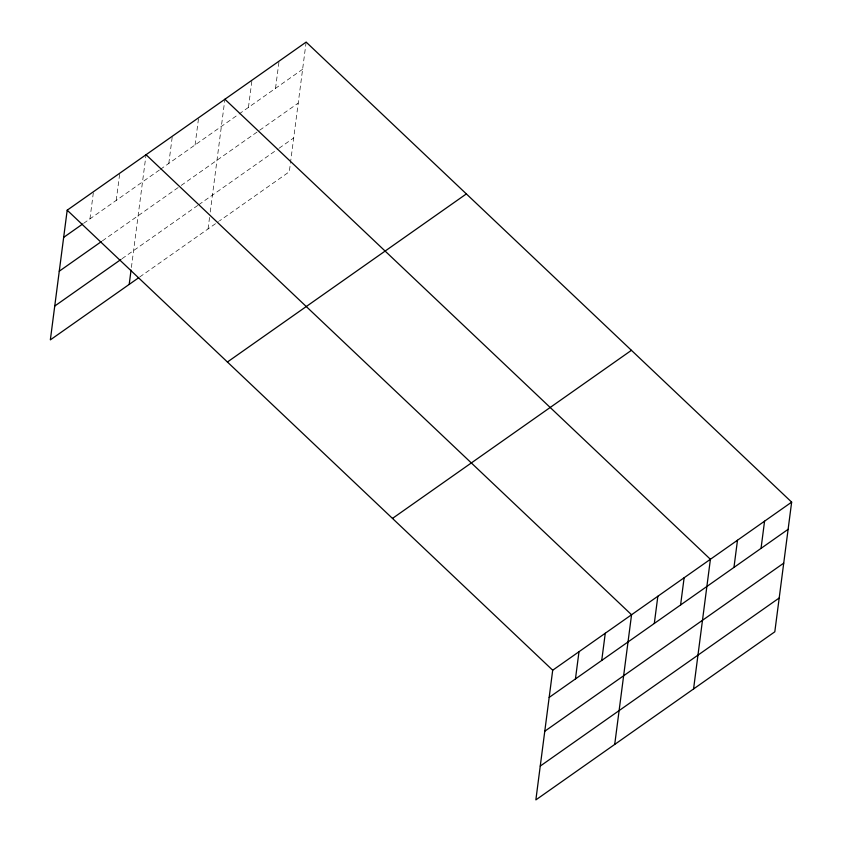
<?xml version="1.0" encoding="UTF-8"?>
<svg xmlns="http://www.w3.org/2000/svg" width="842" height="842" viewBox="0 0 842 842"><rect width="100%" height="100%" fill="white"/><g stroke="black" fill="none" stroke-linecap="round" stroke-linejoin="round"><path stroke-width="0.63" stroke-dasharray="4.21 3.16" d="M89.947 218.888L93.473 191.702M116.228 200.407L119.764 173.21M131.394 267.493L146.045 154.718M168.8 163.422L172.326 136.236M195.081 144.929L198.617 117.743M208.058 228.929L209.574 217.225M210.247 212.016L224.898 99.251M248.443 107.387L251.979 80.201M275.523 88.336L279.06 61.15M306.141 42.1L289.301 171.779L219.509 220.867M83.632 223.33L159.338 170.073M160.39 169.337L238.033 114.722M239.075 113.986L302.604 69.286M102.377 240.875L180.177 186.145M181.23 185.408L258.641 130.952M259.673 130.226L298.215 103.113M122.027 258.715L197.733 205.459M198.775 204.722L278.07 148.95M279.112 148.213L293.69 137.951M139.719 276.997L218.467 221.604"/><path stroke-width="1.26" d="M791.648 502.127L552.699 670.221L535.859 799.9L774.808 631.805L791.648 502.127L306.141 42.1L67.192 210.195L50.352 339.873L138.667 277.744M129.205 284.396L131.057 270.093M575.454 678.926L578.991 651.729M601.735 660.433L605.272 633.247M614.713 744.433L631.553 614.755L146.045 154.718M654.308 623.448L657.844 596.262M680.589 604.966L684.125 577.77M693.566 688.956L710.406 559.288L224.898 99.251M733.961 567.424L737.487 540.238M761.042 548.374L764.568 521.177M63.666 237.381L82.59 224.067M59.266 271.208L101.324 241.622M54.741 306.046L120.974 259.452M227.414 362.007L466.363 193.913M392.488 518.409L631.426 350.325M549.173 697.418L788.123 529.323M544.774 731.235L783.723 563.14M540.248 766.083L779.197 597.988M67.192 210.195L552.699 670.221"/></g></svg>
